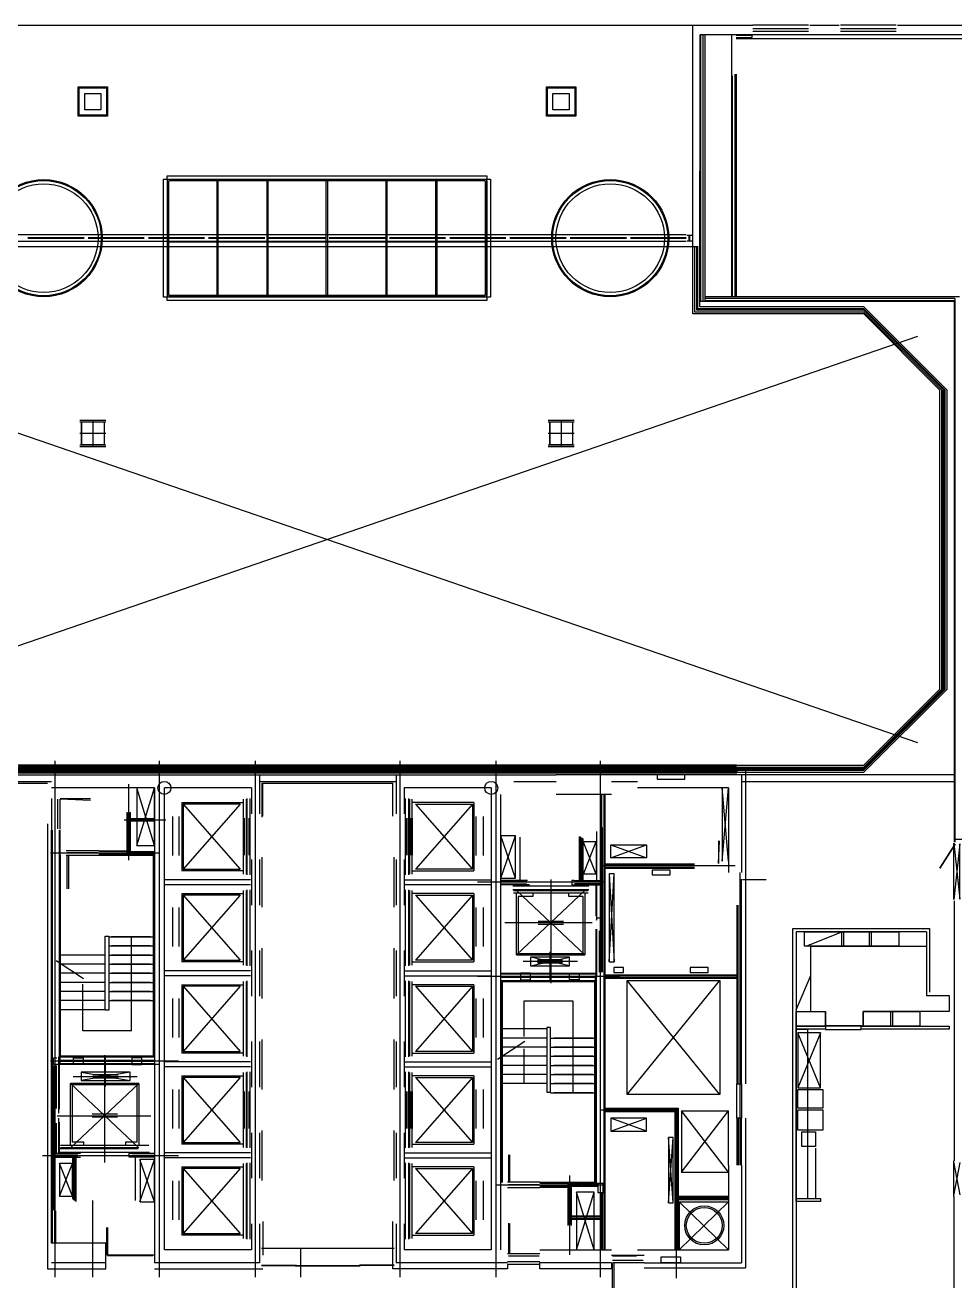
# Model space of a CAD drawing. Header units: millimetres. Extents: x -167342 to 210257, y -148500 to 0.
# Drawn here: x 32475 to 61065, y -93556 to -54950 of the extents above; entities that cross this region are included whole.
import ezdxf

# ---------------------------------------------------------------- set-up
doc = ezdxf.new("R2010")
doc.units = ezdxf.units.MM
doc.layers.add('CONTROL_SIMPLIFIED', color=7, linetype='Continuous')

msp = doc.modelspace()

# ---------------------------------------------------------------- linework, layer by layer
at = {"layer": 'CONTROL_SIMPLIFIED'}
for p, q in [((30357, -54950), (53157, -54950)), ((53007, -54950), (54854, -54950)), ((56608, -54950), (57507, -54950)), ((59305, -54950), (62943, -54950)), ((62943, -55250), (53228, -55250)), ((53228, -63450), (53228, -55250)), ((53253, -63450), (53253, -55250)), ((53328, -63450), (53328, -55250)), ((53373, -55250), (53373, -63450)), ((54195, -55250), (54195, -63305)), ((54340, -55360), (62988, -55360)), ((57507, -55250), (56608, -55250)), ((54220, -56510), (54220, -63305)), ((54295, -56460), (54295, -63305)), ((54340, -56460), (54340, -63305)), ((36846, -59739, 0), (36846, -63261, 0)), ((46623, -59694, 0), (36891, -59694, 0)), ((36891, -63261, 0), (36891, -59739, 0)), ((46623, -59739, 0), (36891, -59739, 0)), ((38369, -59739, 0), (38369, -63261, 0)), ((38414, -63261, 0), (38414, -59739, 0)), ((39903, -59739, 0), (39903, -63261, 0)), ((39948, -63261, 0), (39948, -59739, 0)), ((41734, -63261, 0), (41734, -59739, 0)), ((41779, -63261, 0), (41779, -59739, 0)), ((43565, -59739, 0), (43565, -63261, 0)), ((43610, -63261, 0), (43610, -59739, 0)), ((45099, -59739, 0), (45099, -63261, 0)), ((45144, -63261, 0), (45144, -59739, 0)), ((46623, -59739, 0), (46623, -63261, 0)), ((46668, -59739, 0), (46668, -63261, 0)), ((52788, -61400), (30721, -61400)), ((52788, -61600), (30721, -61600)), ((34287, -61488), (32559, -61488)), ((34287, -61495), (32559, -61495)), ((34287, -61496), (32559, -61496)), ((34287, -61504), (32559, -61504)), ((34287, -61505), (32559, -61505)), ((34287, -61511), (32559, -61511)), ((36140, -61489), (34412, -61489)), ((36140, -61495), (34412, -61495)), ((36140, -61496), (34412, -61496)), ((36140, -61504), (34412, -61504)), ((36140, -61505), (34412, -61505)), ((36140, -61512), (34412, -61512)), ((37993, -61488), (36265, -61488)), ((37993, -61495), (36265, -61495)), ((37993, -61496), (36265, -61496)), ((37993, -61504), (36265, -61504)), ((37993, -61505), (36265, -61505)), ((37993, -61511), (36265, -61511)), ((36893, -61385), (37853, -61385)), ((36893, -61615), (37853, -61615)), ((37868, -61385), (38827, -61385)), ((37868, -61615), (38827, -61615)), ((39846, -61489), (38118, -61489)), ((39846, -61495), (38118, -61495)), ((39846, -61496), (38118, -61496)), ((39846, -61504), (38118, -61504)), ((39846, -61505), (38118, -61505)), ((39846, -61511), (38118, -61511)), ((38842, -61385), (39801, -61385)), ((38842, -61615), (39801, -61615)), ((39816, -61385), (40776, -61385)), ((39816, -61615), (40776, -61615)), ((41699, -61488), (39971, -61488)), ((41699, -61495), (39971, -61495)), ((41699, -61496), (39971, -61496)), ((41699, -61504), (39971, -61504)), ((41699, -61505), (39971, -61505)), ((41699, -61512), (39971, -61512)), ((40791, -61385), (41750, -61385)), ((40791, -61615), (41750, -61615)), ((41765, -61385), (42724, -61385)), ((41765, -61615), (42724, -61615)), ((43552, -61489), (41824, -61489)), ((43552, -61495), (41824, -61495)), ((43552, -61496), (41824, -61496)), ((43552, -61504), (41824, -61504)), ((43552, -61505), (41824, -61505)), ((43552, -61512), (41824, -61512)), ((42739, -61385), (43698, -61385)), ((42739, -61615), (43698, -61615)), ((45405, -61488), (43677, -61488)), ((45405, -61495), (43677, -61495)), ((45405, -61496), (43677, -61496)), ((45405, -61504), (43677, -61504)), ((45405, -61505), (43677, -61505)), ((45405, -61512), (43677, -61512)), ((43713, -61385), (44672, -61385)), ((43713, -61615), (44672, -61615)), ((44687, -61385), (45646, -61385)), ((44687, -61615), (45646, -61615)), ((47258, -61489), (45530, -61489)), ((47258, -61495), (45530, -61495)), ((47258, -61496), (45530, -61496)), ((47258, -61504), (45530, -61504)), ((47258, -61505), (45530, -61505)), ((47258, -61511), (45530, -61511)), ((45661, -61385), (46621, -61385)), ((45661, -61615), (46621, -61615)), ((49111, -61489), (47383, -61489)), ((49111, -61495), (47383, -61495)), ((49111, -61496), (47383, -61496)), ((49111, -61504), (47383, -61504)), ((49111, -61505), (47383, -61505)), ((49111, -61512), (47383, -61512)), ((50964, -61488), (49236, -61488)), ((50964, -61495), (49236, -61495)), ((50964, -61496), (49236, -61496)), ((50964, -61504), (49236, -61504)), ((50964, -61505), (49236, -61505)), ((50964, -61511), (49236, -61511)), ((52800, -61489), (51089, -61489)), ((52800, -61495), (51089, -61495)), ((52800, -61496), (51089, -61496)), ((52800, -61504), (51089, -61504)), ((52800, -61505), (51089, -61505)), ((52800, -61511), (51089, -61511)), ((53167, -61770), (30507, -61770)), ((46623, -63261, 0), (36891, -63261, 0)), ((46623, -63306, 0), (36891, -63306, 0)), ((61205, -63305), (53373, -63305)), ((61045, -63450), (53228, -63450)), ((61060, -63350), (53373, -63350)), ((61060, -63425), (53373, -63425)), ((61045, -63450, 0), (61045, -80065, 0)), ((61060, -63350, 0), (61060, -80065, 0)), ((59922, -77015), (23592, -64515)), ((23592, -77015), (59922, -64515)), ((34157, -67100, 0), (34957, -67100, 0)), ((34157, -67100, 0), (34957, -67100, 0)), ((34157, -67150, 0), (34957, -67150, 0)), ((34157, -67150, 0), (34957, -67150, 0)), ((34207, -67150, 0), (34207, -67850, 0)), ((34207, -67150, 0), (34207, -67850, 0)), ((34557, -67100), (34557, -67900, 0)), ((34557, -67100, 0), (34557, -67900, 0)), ((34907, -67150, 0), (34907, -67850, 0)), ((34907, -67150, 0), (34907, -67850, 0)), ((48557, -67100, 0), (49357, -67100, 0)), ((48557, -67100, 0), (49357, -67100, 0)), ((48557, -67150, 0), (49357, -67150, 0)), ((48557, -67150, 0), (49357, -67150, 0)), ((48607, -67150, 0), (48607, -67850, 0)), ((48607, -67150, 0), (48607, -67850, 0)), ((48957, -67100), (48957, -67900, 0)), ((48957, -67100, 0), (48957, -67900, 0)), ((49307, -67150, 0), (49307, -67850, 0)), ((49307, -67150, 0), (49307, -67850, 0)), ((34957, -67500, 0), (34157, -67500, 0)), ((34957, -67500, 0), (34157, -67500, 0)), ((49357, -67500, 0), (48557, -67500, 0)), ((49357, -67500, 0), (48557, -67500, 0)), ((34157, -67850, 0), (34957, -67850, 0)), ((34157, -67850, 0), (34957, -67850, 0)), ((34157, -67900, 0), (34957, -67900, 0)), ((34157, -67900, 0), (34957, -67900, 0)), ((48557, -67850, 0), (49357, -67850, 0)), ((48557, -67850, 0), (49357, -67850, 0)), ((48557, -67900, 0), (49357, -67900, 0)), ((48557, -67900, 0), (49357, -67900, 0)), ((33397, -93438), (33397, -77563)), ((36607, -93438), (36607, -77563)), ((39557, -93438), (39557, -77563)), ((44007, -93438), (44007, -77563)), ((46957, -93438), (46957, -77563)), ((50167, -93438), (50167, -77563)), ((25277, -77800), (58267, -77800)), ((54382, -77860, 0), (25522, -77860, 0)), ((25522, -77862, 0), (54382, -77862, 0)), ((54382, -77888, 0), (25522, -77888, 0)), ((54382, -77890, 0), (25522, -77890, 0)), ((25542, -77700, 0), (54362, -77700, 0)), ((25542, -77940, 0), (54362, -77940, 0)), ((33232, -77704, 0), (32272, -77704, 0)), ((33232, -77745, 0), (32272, -77745, 0)), ((34192, -77704, 0), (33232, -77704, 0)), ((34192, -77745, 0), (33232, -77745, 0)), ((35152, -77704, 0), (34192, -77704, 0)), ((35152, -77745, 0), (34192, -77745, 0)), ((36112, -77704, 0), (35152, -77704, 0)), ((36112, -77745, 0), (35152, -77745, 0)), ((37072, -77704, 0), (36112, -77704, 0)), ((37072, -77745, 0), (36112, -77745, 0)), ((38032, -77704, 0), (37072, -77704, 0)), ((38032, -77745, 0), (37072, -77745, 0)), ((38992, -77704, 0), (38032, -77704, 0)), ((38992, -77745, 0), (38032, -77745, 0)), ((39952, -77704, 0), (38992, -77704, 0)), ((39952, -77745, 0), (38992, -77745, 0)), ((40912, -77704, 0), (39952, -77704, 0)), ((40912, -77745, 0), (39952, -77745, 0)), ((41872, -77704, 0), (40912, -77704, 0)), ((41872, -77745, 0), (40912, -77745, 0)), ((42832, -77704, 0), (41872, -77704, 0)), ((42832, -77745, 0), (41872, -77745, 0)), ((43792, -77704, 0), (42832, -77704, 0)), ((43792, -77745, 0), (42832, -77745, 0)), ((44752, -77704, 0), (43792, -77704, 0)), ((44752, -77745, 0), (43792, -77745, 0)), ((45712, -77704, 0), (44752, -77704, 0)), ((45712, -77745, 0), (44752, -77745, 0)), ((46672, -77704, 0), (45712, -77704, 0)), ((46672, -77745, 0), (45712, -77745, 0)), ((47632, -77704, 0), (46672, -77704, 0)), ((47632, -77745, 0), (46672, -77745, 0)), ((48592, -77704, 0), (47632, -77704, 0)), ((48592, -77745, 0), (47632, -77745, 0)), ((49552, -77704, 0), (48592, -77704, 0)), ((49552, -77745, 0), (48592, -77745, 0)), ((50367, -77930), (48787, -77930)), ((50512, -77704, 0), (49552, -77704, 0)), ((50512, -77745, 0), (49552, -77745, 0)), ((51472, -77704, 0), (50512, -77704, 0)), ((51472, -77745, 0), (50512, -77745, 0)), ((52432, -77704, 0), (51472, -77704, 0)), ((52432, -77745, 0), (51472, -77745, 0)), ((53392, -77704, 0), (52432, -77704, 0)), ((53392, -77745, 0), (52432, -77745, 0)), ((54352, -77704, 0), (53392, -77704, 0)), ((54352, -77745, 0), (53392, -77745, 0)), ((54622, -77850), (54622, -87500)), ((31382, -78000), (33282, -78000)), ((31382, -78200), (33282, -78200)), ((31487, -78250), (33162, -78250)), ((33282, -78000), (43882, -78000)), ((33282, -78000, 0), (39682, -78000, 0)), ((35657, -78282), (35657, -80618)), ((39682, -78000), (39682, -79201)), ((39682, -78000, 0), (39682, -79201, 0)), ((39682, -78200), (43882, -78200)), ((39752, -78250), (39752, -79300)), ((39782, -78250), (43782, -78250)), ((43882, -78000), (47507, -78000)), ((43882, -78000), (43882, -79201)), ((43882, -78000, 0), (47507, -78000)), ((43882, -78000, 0), (43882, -79201, 0)), ((47507, -78000), (48807, -78000)), ((47507, -78200), (48807, -78200)), ((61045, -78000), (48807, -78000)), ((50507, -78000, 0), (48807, -78000, 0)), ((50507, -78200), (51307, -78200)), ((54507, -78000, 0), (51307, -78000, 0)), ((54507, -78000), (54507, -81001)), ((54507, -78000, 0), (54507, -81001, 0)), ((54507, -78200), (61045, -78200)), ((36457, -78400), (33282, -78400)), ((36457, -78400, 0), (33282, -78400, 0)), ((33298, -79700, 0), (33298, -78730, 0)), ((33480, -79655, 0), (33480, -78745, 0)), ((33548, -79670, 0), (33548, -78745, 0)), ((35907, -80175), (36457, -78400)), ((36457, -80175), (35907, -78400)), ((36457, -78400), (36457, -93000)), ((36457, -78400, 0), (36457, -93000, 0)), ((39432, -78400), (36757, -78400)), ((36757, -92600), (36757, -78400)), ((39432, -78400, 0), (36757, -78400, 0)), ((36757, -92600), (36757, -78400, 0)), ((39185, -81050), (39185, -78750)), ((39267, -78750), (39267, -81050)), ((39297, -78730), (39297, -81070)), ((39397, -81070), (39397, -78730)), ((39432, -78400), (39432, -79201)), ((39432, -78400, 0), (39432, -79201, 0)), ((46807, -78400), (44132, -78400)), ((44132, -78400), (44132, -79201)), ((46807, -78400, 0), (44132, -78400, 0)), ((44132, -78400, 0), (44132, -79201, 0)), ((44167, -81070), (44167, -78730)), ((44267, -78730), (44267, -81070)), ((44297, -78750), (44297, -81050)), ((44379, -81050), (44379, -78750)), ((46807, -78400), (46807, -92600)), ((46807, -78400, 0), (46807, -92600)), ((47107, -92600), (47107, -78600)), ((47107, -92600), (47107, -78600, 0)), ((50507, -78600), (48807, -78600)), ((50507, -78600, 0), (48807, -78600, 0)), ((50182, -78600), (50182, -79633)), ((50197, -78600), (50197, -84066)), ((50272, -78600), (50272, -92600)), ((50287, -78600), (50287, -92600)), ((50302, -78600), (50302, -92600)), ((54107, -78400), (51307, -78400)), ((54107, -78400, 0), (51307, -78400, 0)), ((53907, -80650), (54107, -78400)), ((54107, -80650), (53907, -78400)), ((53907, -78400), (53907, -80650)), ((54107, -78400), (54107, -81001)), ((54107, -78400, 0), (54107, -81001, 0)), ((37291, -78850), (39185, -78850)), ((37291, -78850), (37291, -80950)), ((39085, -78900), (37335, -78900)), ((37335, -78900), (37335, -80900)), ((39085, -78900), (37335, -80900)), ((37335, -78900), (39085, -80900)), ((46273, -78850), (44379, -78850)), ((44479, -78900), (46229, -78900)), ((46229, -78900), (44479, -80900)), ((44479, -78900), (46229, -80900)), ((46229, -78900), (46229, -80900)), ((46273, -78850), (46273, -80950)), ((35521, -79386), (36806, -79386)), ((35604, -79150), (35604, -80465)), ((35619, -79165), (35619, -80450)), ((35634, -79180), (35634, -80435)), ((35684, -79165), (35684, -80360)), ((35709, -79150), (35709, -80360)), ((35709, -79336), (36456, -79336)), ((35709, -79361), (36456, -79361)), ((35709, -79411), (36457, -79411)), ((37006, -79276), (37006, -80476)), ((37216, -80476), (37216, -79276)), ((39190, -79330), (39190, -80470)), ((39222, -80470), (39222, -79330)), ((39355, -79330), (39355, -80470)), ((39387, -80470), (39387, -79330)), ((44177, -80470), (44177, -79330)), ((44209, -79330), (44209, -80470)), ((44342, -80470), (44342, -79330)), ((44374, -79330), (44374, -80470)), ((46348, -80476), (46348, -79276)), ((46558, -79276), (46558, -80476)), ((33282, -92400), (33282, -79700)), ((33297, -92400), (33297, -79700)), ((33312, -92400), (33312, -79700)), ((33527, -86665), (33527, -79701)), ((33542, -86875), (33542, -79701)), ((33557, -86875), (33557, -79701)), ((47557, -81176), (47107, -79876)), ((47107, -81176), (47557, -79877)), ((49525, -81249), (49525, -79889)), ((49540, -81249), (49540, -79898)), ((49555, -81249), (49555, -79907)), ((50057, -81245), (50057, -79736)), ((50222, -79620), (50222, -84066)), ((47697, -81301), (47697, -79918)), ((49577, -81301), (49577, -79921)), ((49605, -81249), (49605, -79938)), ((49630, -81246), (49630, -79953)), ((50037, -81050), (49637, -80050)), ((49640, -81050), (50037, -80050)), ((50487, -80546), (51587, -80146)), ((50487, -80146), (51587, -80546)), ((62492, -79990, 0), (61060, -79990, 0)), ((33257, -80400), (36607, -80400)), ((33737, -80320), (34737, -80320)), ((34737, -80475), (33737, -80475)), ((34747, -80475), (33747, -80475)), ((34707, -80397), (33767, -80397)), ((33769, -81505), (33769, -80475)), ((33809, -80475), (33809, -81504)), ((34737, -80330), (35604, -80330)), ((35604, -80345), (34737, -80345)), ((35604, -80360), (34737, -80360)), ((35604, -80435), (34737, -80435)), ((35604, -80450), (34737, -80450)), ((34737, -80465), (35604, -80465)), ((35604, -80450), (36457, -80450)), ((35604, -80465), (36457, -80465)), ((35619, -80435), (36457, -80435)), ((35634, -80360), (36457, -80360)), ((35634, -80385), (36457, -80385)), ((36417, -80455), (36417, -86635)), ((36427, -80468), (36427, -86635)), ((36442, -80468), (36442, -86635)), ((39432, -80601), (39432, -82001)), ((39432, -80601, 0), (39432, -82001, 0)), ((39682, -80601), (39682, -82001)), ((39682, -80601, 0), (39682, -82001, 0)), ((39752, -80530), (39752, -82070)), ((43812, -80530), (43812, -82070)), ((43882, -80601), (43882, -82001)), ((43882, -80601, 0), (43882, -82001, 0)), ((43882, -80601, 0), (43882, -82001, 0)), ((44132, -80601), (44132, -82001)), ((44132, -80601, 0), (44132, -82001, 0)), ((39185, -80950), (37291, -80950)), ((37335, -80900), (39085, -80900)), ((44379, -80950), (46273, -80950)), ((46229, -80900), (44479, -80900)), ((54307, -80800), (50157, -80800)), ((50302, -80733), (53057, -80733)), ((50302, -80748), (53057, -80748)), ((50302, -80763), (53057, -80763)), ((50302, -80838), (53057, -80838)), ((50302, -80853), (53057, -80853)), ((50302, -80868), (53057, -80868)), ((50437, -83745), (50587, -81045)), ((50437, -81045), (50587, -83745)), ((54452, -81001), (54452, -90001)), ((39407, -81226), (36757, -81226)), ((39407, -81226), (36757, -81226)), ((39407, -81376), (36757, -81376)), ((39407, -81376), (36757, -81376)), ((44157, -81224), (46807, -81224)), ((44157, -81224), (46807, -81224)), ((44157, -81374), (46807, -81374)), ((44157, -81374), (46807, -81374)), ((50282, -81301), (46386, -81301)), ((47922, -81249), (47107, -81249)), ((47107, -81261), (47907, -81261)), ((47107, -81274), (47892, -81274)), ((47107, -81351), (47907, -81351)), ((47987, -81376), (47107, -81376)), ((49809, -81426), (47469, -81426)), ((48639, -81212), (48639, -84403)), ((49352, -81249), (50197, -81249)), ((50197, -81261), (49367, -81261)), ((50197, -81351), (49367, -81351)), ((50197, -81274), (49382, -81274)), ((50022, -81376), (50022, -82344)), ((50035, -81376), (50035, -82344)), ((54507, -82001), (54507, -81201)), ((55261, -81231), (54534, -81231)), ((37291, -81650), (39185, -81650)), ((37291, -81650), (37291, -83750)), ((39085, -81700), (37335, -81700)), ((37335, -81700), (37335, -83700)), ((39085, -81700), (37335, -83700)), ((37335, -81700), (39085, -83700)), ((39185, -83850), (39185, -81550)), ((39267, -81550), (39267, -83850)), ((39297, -81530), (39297, -83870)), ((39397, -83870), (39397, -81530)), ((44167, -83870), (44167, -81530)), ((44267, -81530), (44267, -83870)), ((44297, -81550), (44297, -83850)), ((44379, -83850), (44379, -81550)), ((46273, -81650), (44379, -81650)), ((44479, -81700), (46229, -81700)), ((46229, -81700), (44479, -83700)), ((44479, -81700), (46229, -83700)), ((46229, -81700), (46229, -83700)), ((46273, -81650), (46273, -83750)), ((47469, -81526), (49809, -81526)), ((47489, -81556), (49789, -81556)), ((49789, -81638), (47489, -81638)), ((47589, -83532), (49689, -81556)), ((49689, -83532), (47589, -81556)), ((47589, -83532), (47589, -81638)), ((49689, -81638), (49689, -83532)), ((37006, -82076), (37006, -83276)), ((37216, -83276), (37216, -82076)), ((46348, -83276), (46348, -82076)), ((46558, -82076), (46558, -83276)), ((54372, -87500), (54372, -82001)), ((54387, -87500), (54387, -82001)), ((54402, -87500), (54402, -82001)), ((54477, -87500), (54477, -82001)), ((54492, -87500), (54492, -82001)), ((54507, -87500), (54507, -82001)), ((61045, -81870, 0), (61045, -89862, 0)), ((49914, -82544, 0), (47225, -82544, 0)), ((48251, -82494), (49027, -82494)), ((48251, -82502), (49027, -82502)), ((48251, -82586), (49027, -82586)), ((48251, -82594), (49027, -82594)), ((35050, -82980), (36417, -82980)), ((35734, -82980), (35734, -85865)), ((50022, -82744), (50022, -84165)), ((50035, -82744), (50035, -84165)), ((50047, -82744), (50047, -84165)), ((50122, -82793), (50122, -84066)), ((56487, -83270), (57587, -82820)), ((35050, -83260), (36417, -83260)), ((39752, -83330), (39752, -84870)), ((43812, -83330), (43812, -84870)), ((34934, -83540), (33567, -83540)), ((35050, -83540), (36417, -83540)), ((39185, -83750), (37291, -83750)), ((37335, -83700), (39085, -83700)), ((39432, -83401), (39432, -84801)), ((39432, -83401, 0), (39432, -84801, 0)), ((39682, -83401), (39682, -84801)), ((39682, -83401, 0), (39682, -84801, 0)), ((43882, -83401), (43882, -84801)), ((43882, -83401, 0), (43882, -84801, 0)), ((43882, -83401, 0), (43882, -84801, 0)), ((44132, -83401), (44132, -84801)), ((44132, -83401, 0), (44132, -84801, 0)), ((44379, -83750), (46273, -83750)), ((46229, -83700), (44479, -83700)), ((47589, -83532), (49689, -83532)), ((49465, -83737, 0), (47790, -83737, 0)), ((48014, -83867), (49214, -83607)), ((49214, -83867), (48014, -83607)), ((49002, -83687), (48226, -83687)), ((49002, -83695), (48226, -83695)), ((48614, -83439), (48614, -84347)), ((34934, -83820), (33567, -83820)), ((34934, -84100), (33567, -84100)), ((35050, -83820), (36417, -83820)), ((35050, -84100), (36417, -84100)), ((39407, -84024), (36757, -84024)), ((39407, -84024), (36757, -84024)), ((44157, -84024), (46807, -84024)), ((44157, -84024), (46807, -84024)), ((50022, -84101), (47107, -84101)), ((50022, -84113), (47107, -84113)), ((50022, -84126), (47107, -84126)), ((49002, -83779), (48226, -83779)), ((49002, -83787), (48226, -83787)), ((50302, -84148), (54372, -84148)), ((34934, -84380), (33567, -84380)), ((34251, -85865), (34251, -84429)), ((35050, -84380), (36417, -84380)), ((39407, -84174), (36757, -84174)), ((39407, -84174), (36757, -84174)), ((37291, -84450), (39185, -84450)), ((37291, -84450), (37291, -86550)), ((39085, -84500), (37335, -84500)), ((37335, -84500), (37335, -86500)), ((39085, -84500), (37335, -86500)), ((37335, -84500), (39085, -86500)), ((39185, -86650), (39185, -84350)), ((39267, -84350), (39267, -86650)), ((39297, -84330), (39297, -86670)), ((44157, -84174), (46807, -84174)), ((44157, -84174), (46807, -84174)), ((44167, -86670), (44167, -84330)), ((44267, -84330), (44267, -86670)), ((44297, -84350), (44297, -86650)), ((44379, -86650), (44379, -84350)), ((46273, -84450), (44379, -84450)), ((44479, -84500), (46229, -84500)), ((46229, -84500), (44479, -86500)), ((44479, -84500), (46229, -86500)), ((46229, -84500), (46229, -86500)), ((46273, -84450), (46273, -86550)), ((50764, -84201), (46386, -84201)), ((50007, -84208), (47107, -84208)), ((50007, -84233), (47107, -84233)), ((50007, -84335), (47107, -84335)), ((50007, -84350), (47107, -84350)), ((50007, -84365), (47107, -84365)), ((47122, -84365), (47122, -90535)), ((47137, -84365), (47137, -90535)), ((49997, -90545), (49997, -84355)), ((50007, -84165), (50007, -90550)), ((50022, -84165), (50022, -90550)), ((50037, -84165), (50037, -90550)), ((50302, -84163), (54372, -84163)), ((50302, -84178), (54372, -84178)), ((50302, -84228), (54372, -84228)), ((50302, -84253), (54372, -84253)), ((50987, -87825), (53837, -84325)), ((53837, -87825), (50987, -84325)), ((56182, -85220), (56632, -84170)), ((34934, -84660), (33567, -84660)), ((35050, -84660), (36417, -84660)), ((37006, -84876), (37006, -86076)), ((37216, -86076), (37216, -84876)), ((46348, -86076), (46348, -84876)), ((46558, -84876), (46558, -86076)), ((34934, -84940), (33567, -84940)), ((34934, -85220), (33567, -85220)), ((35050, -84940), (36417, -84940)), ((49331, -84955), (47813, -84955)), ((47813, -84955), (47813, -86040)), ((49331, -87740), (49331, -84955)), ((35752, -85865), (34251, -85865)), ((48514, -85810), (47147, -85810)), ((48514, -86090), (47147, -86090)), ((48630, -86090), (49997, -86090)), ((56932, -85925), (56232, -87625)), ((56932, -87625), (56232, -85925)), ((39432, -86201), (39432, -87601)), ((39432, -86201, 0), (39432, -87601, 0)), ((39682, -86201), (39682, -87601)), ((39682, -86201, 0), (39682, -87601, 0)), ((39752, -86130), (39752, -87670)), ((43812, -86130), (43812, -87670)), ((43882, -86201), (43882, -87601)), ((43882, -86201, 0), (43882, -87601, 0)), ((43882, -86201, 0), (43882, -87601, 0)), ((44132, -86201), (44132, -87601)), ((44132, -86201, 0), (44132, -87601, 0)), ((48514, -86370), (47147, -86370)), ((47813, -86419), (47813, -87490)), ((48630, -86370), (49997, -86370)), ((37189, -86801), (33257, -86801)), ((33519, -88277), (33519, -86665)), ((33532, -88277), (33532, -86665)), ((33557, -86635), (36457, -86635)), ((33557, -86650), (36457, -86650)), ((33557, -86665), (36457, -86665)), ((33557, -86767), (36457, -86767)), ((33557, -86792), (36457, -86792)), ((33560, -86800), (36457, -86800)), ((34924, -89919), (34924, -86616)), ((34950, -87582), (34950, -86676)), ((39407, -86824), (36757, -86824)), ((39407, -86824), (36757, -86824)), ((39185, -86550), (37291, -86550)), ((37335, -86500), (39085, -86500)), ((44157, -86824), (46807, -86824)), ((44157, -86824), (46807, -86824)), ((44379, -86550), (46273, -86550)), ((46229, -86500), (44479, -86500)), ((48514, -86650), (47147, -86650)), ((48630, -86650), (49997, -86650)), ((33362, -91380), (33362, -86935)), ((33387, -92400), (33387, -86935)), ((33432, -86935), (33432, -88252)), ((33532, -86875), (36457, -86875)), ((33532, -86887), (36457, -86887)), ((35700, -87139), (34200, -87399)), ((34200, -87139), (35700, -87399)), ((35338, -87219), (34562, -87219)), ((35338, -87227), (34562, -87227)), ((39407, -86974), (36757, -86974)), ((39407, -86974), (36757, -86974)), ((39185, -89450), (39185, -87150)), ((39267, -87150), (39267, -89450)), ((39297, -87130), (39297, -89470)), ((39397, -89470), (39397, -87130)), ((44157, -86974), (46807, -86974)), ((44157, -86974), (46807, -86974)), ((44167, -89470), (44167, -87130)), ((44267, -87130), (44267, -89470)), ((44297, -87150), (44297, -89450)), ((44379, -89450), (44379, -87150)), ((48514, -86930), (47147, -86930)), ((48514, -87210), (47147, -87210)), ((48630, -86930), (49997, -86930)), ((48630, -87210), (49997, -87210)), ((35974, -87489), (33874, -87489)), ((33874, -89383), (33874, -87489)), ((33874, -89465), (35974, -87489)), ((33874, -87489), (35974, -89465)), ((33949, -87269, 0), (35923, -87269, 0)), ((35338, -87311), (34562, -87311)), ((35338, -87319), (34562, -87319)), ((35974, -87489), (35974, -89383)), ((37291, -87250), (39185, -87250)), ((37291, -87250), (37291, -89350)), ((39085, -87300), (37335, -87300)), ((37335, -87300), (37335, -89300)), ((39085, -87300), (37335, -89300)), ((37335, -87300), (39085, -89300)), ((46273, -87250), (44379, -87250)), ((44479, -87300), (46229, -87300)), ((46229, -87300), (44479, -89300)), ((44479, -87300), (46229, -89300)), ((46229, -87300), (46229, -89300)), ((46273, -87250), (46273, -89350)), ((48514, -87490), (47147, -87490)), ((48630, -87490), (49997, -87490)), ((37006, -87676), (37006, -88876)), ((37216, -88876), (37216, -87676)), ((39190, -87730), (39190, -88870)), ((39222, -88870), (39222, -87730)), ((39355, -87730), (39355, -88870)), ((39387, -88870), (39387, -87730)), ((44177, -88870), (44177, -87730)), ((44209, -87730), (44209, -88870)), ((44342, -88870), (44342, -87730)), ((44374, -87730), (44374, -88870)), ((46348, -88876), (46348, -87676)), ((46558, -87676), (46558, -88876)), ((48630, -87770), (49997, -87770)), ((50157, -88300), (52507, -88300)), ((50302, -88248), (52559, -88248)), ((50302, -88273), (52534, -88273)), ((50302, -88323), (52484, -88323)), ((50302, -88338), (52484, -88338)), ((50302, -88353), (52454, -88353)), ((52454, -88353), (52454, -92601)), ((52469, -88338), (52469, -92601)), ((52484, -88323), (52484, -92601)), ((52507, -93467), (52507, -88300)), ((52534, -88248), (52534, -92601)), ((52559, -88248), (52559, -92601)), ((52657, -88325), (54107, -88325)), ((52657, -88325), (52657, -90216)), ((52657, -90216), (54107, -88325)), ((54107, -90216), (52657, -88325)), ((54107, -90001), (54107, -88325)), ((33432, -88702), (33432, -89625)), ((33464, -88477, 0), (36339, -88477, 0)), ((33507, -89625), (33507, -88552)), ((33519, -89625), (33519, -88677)), ((33532, -89625), (33532, -88677)), ((35312, -88427), (34536, -88427)), ((35312, -88435), (34536, -88435)), ((35312, -88519), (34536, -88519)), ((35312, -88527), (34536, -88527)), ((50487, -88955), (51587, -88555)), ((51587, -88955), (50487, -88555)), ((54372, -90001), (54372, -88550)), ((54387, -88550), (54387, -90001)), ((54402, -88550), (54402, -90001)), ((54477, -90001), (54477, -88550)), ((54492, -90001), (54492, -88550)), ((54507, -90001), (54507, -88550)), ((54622, -88550), (54622, -93150)), ((39432, -89001), (39432, -90401)), ((39432, -89001, 0), (39432, -90401, 0)), ((39682, -89001), (39682, -90401)), ((39682, -89001, 0), (39682, -90401, 0)), ((39752, -88930), (39752, -90470)), ((43812, -88930), (43812, -90470)), ((43882, -89001), (43882, -90401)), ((43882, -89001, 0), (43882, -90401, 0)), ((43882, -89001, 0), (43882, -90401, 0)), ((44132, -89001), (44132, -90401)), ((44132, -89001, 0), (44132, -90401, 0)), ((52257, -91151), (52407, -89151)), ((52407, -91151), (52257, -89151)), ((35948, -89495), (33544, -89495)), ((33564, -89383), (36284, -89383)), ((35948, -89465), (33564, -89465)), ((39185, -89350), (37291, -89350)), ((37335, -89300), (39085, -89300)), ((44379, -89350), (46273, -89350)), ((46229, -89300), (44479, -89300)), ((56783, -89475), (56783, -91034)), ((33007, -89701), (37189, -89701)), ((33367, -89625), (34174, -89626)), ((33367, -89650), (34096, -89650)), ((33367, -89726), (34083, -89726)), ((33367, -89739), (34096, -89739)), ((33367, -89751), (34174, -89751)), ((33527, -90951), (33927, -89951)), ((33927, -90951), (33527, -89951)), ((33544, -89595), (36304, -89595)), ((33934, -89774), (33934, -91048)), ((33959, -89774), (33959, -91063)), ((33987, -89701), (33987, -91080)), ((34009, -89751), (34009, -91094)), ((34024, -89751), (34024, -91103)), ((34039, -89751), (34039, -91112)), ((36457, -89650), (35752, -89650)), ((36457, -89726), (35752, -89726)), ((36457, -89739), (35752, -89739)), ((35862, -89701), (35862, -91080)), ((36457, -91126), (36007, -89826)), ((36007, -91126), (36457, -89826)), ((39407, -89624), (36757, -89624)), ((39407, -89624), (36757, -89624)), ((39407, -89774), (36757, -89774)), ((39407, -89774), (36757, -89774)), ((39185, -92250), (39185, -89951)), ((39267, -89951), (39267, -92250)), ((39297, -89930), (39297, -92270)), ((39397, -92270), (39397, -89930)), ((44157, -89624), (46807, -89624)), ((44157, -89624), (46807, -89624)), ((44157, -89774), (46807, -89774)), ((44157, -89774), (46807, -89774)), ((44167, -92270), (44167, -89930)), ((44267, -89930), (44267, -92270)), ((44297, -89951), (44297, -92250)), ((44379, -92250), (44379, -89951)), ((47339, -89679), (47339, -90525)), ((47379, -90525), (47379, -89680)), ((61035, -90962), (61035, -89862)), ((61230, -90912), (61035, -89897)), ((61035, -90927), (61230, -89912)), ((37291, -90050), (39185, -90050)), ((37291, -90050), (37291, -92150)), ((39085, -90100), (37335, -90100)), ((37335, -90100), (37335, -92100)), ((39085, -90100), (37335, -92100)), ((37335, -90100), (39085, -92100)), ((46273, -90050), (44379, -90050)), ((44479, -90100), (46229, -90100)), ((46229, -90100), (44479, -92100)), ((44479, -90100), (46229, -92100)), ((46229, -90100), (46229, -92100)), ((46273, -90050), (46273, -92150)), ((49227, -92758), (49227, -90313)), ((52647, -90216), (54107, -90216)), ((54107, -90001), (54107, -92600)), ((54107, -90001, 0), (54107, -92600)), ((54507, -90001), (54507, -93000)), ((54507, -90001, 0), (54507, -93000)), ((37006, -90476), (37006, -91676)), ((37216, -91676), (37216, -90476)), ((46348, -91676), (46348, -90476)), ((46558, -90476), (46558, -91676)), ((46957, -90601), (50282, -90601)), ((48307, -90525), (47307, -90525)), ((47307, -90680), (48307, -90680)), ((48277, -90603), (47337, -90603)), ((50007, -90535), (48307, -90535)), ((49174, -90550), (48307, -90550)), ((49174, -90565), (48307, -90565)), ((49174, -90640), (48307, -90640)), ((49174, -90655), (48307, -90655)), ((48307, -90670), (49174, -90670)), ((49174, -91851), (49174, -90535)), ((49174, -90550), (50116, -90550)), ((49189, -91836), (49189, -90550)), ((49189, -90565), (50116, -90565)), ((49204, -91836), (49204, -90565)), ((49239, -90615), (50082, -90615)), ((49254, -90640), (50082, -90640)), ((49254, -91821), (49254, -90640)), ((49279, -91851), (49279, -90640)), ((34557, -93438), (34557, -91080)), ((49427, -92601), (49977, -90825)), ((49977, -92600), (49427, -90825)), ((50197, -90835), (50197, -92600)), ((50222, -90835), (50222, -92600)), ((52559, -90948), (54107, -90948)), ((52559, -90963), (54107, -90963)), ((52559, -90978), (54107, -90978)), ((52559, -91028), (54107, -91028)), ((52559, -91053), (54107, -91053)), ((61045, -115750, 0), (61045, -90962, 0)), ((33402, -92400), (33402, -91380)), ((33417, -92400), (33417, -91397)), ((52582, -91126), (54107, -92600)), ((52582, -92600), (54107, -91126)), ((52582, -91126), (54107, -91126)), ((52582, -91126), (52582, -92601)), ((39432, -91801), (39432, -92600)), ((39432, -91801, 0), (39432, -92600)), ((39682, -91801), (39682, -93000)), ((39682, -91801, 0), (39682, -93000)), ((39782, -91732), (39782, -92768)), ((43882, -91801), (43882, -93000)), ((43882, -91801, 0), (43882, -93000)), ((44132, -91801), (44132, -92600)), ((44132, -91801, 0), (44132, -92600)), ((47339, -91786), (47339, -92726)), ((47379, -92726), (47379, -91787)), ((49279, -91558), (50197, -91558)), ((49279, -91583), (50197, -91583)), ((49279, -91633), (50197, -91633)), ((49279, -91648), (50197, -91648)), ((49279, -91663), (50197, -91663)), ((34986, -92750), (34986, -91916)), ((35022, -92750), (35022, -91915)), ((39185, -92150), (37291, -92150)), ((37335, -92100), (39085, -92100)), ((44379, -92150), (46273, -92150)), ((46229, -92100), (44479, -92100)), ((34957, -92400), (33282, -92400)), ((34957, -92400), (33282, -92400)), ((34957, -93180), (34957, -92400)), ((39432, -92600), (36757, -92600)), ((39432, -92600), (36757, -92600)), ((43819, -92560), (39744, -92560)), ((42284, -92560), (39744, -92560)), ((40950, -93440), (40950, -92560)), ((46807, -92600), (44132, -92600)), ((46807, -92600), (44132, -92600)), ((48307, -92600), (50507, -92600)), ((48307, -92600), (50507, -92600)), ((51307, -92600), (54107, -92600)), ((51307, -92600, 0), (54107, -92600)), ((34957, -93000), (33282, -93000)), ((34957, -93000, 0), (33282, -93000, 0)), ((34986, -92750), (36428, -92750)), ((36407, -92786), (35007, -92786)), ((39682, -93000), (36457, -93000)), ((39682, -93000, 0), (36457, -93000, 0)), ((47307, -93000), (43882, -93000)), ((47307, -93000), (43882, -93000)), ((48307, -92726), (47307, -92726)), ((47307, -92962), (48307, -92962)), ((48277, -92794), (47337, -92794)), ((50507, -93000), (48307, -93000)), ((50507, -93000), (48307, -93000)), ((50507, -92764), (51507, -92764)), ((51277, -92800), (50537, -92800)), ((51477, -92932), (50537, -92932)), ((50539, -93940), (50539, -93000)), ((51507, -93000), (50552, -93000)), ((50579, -93000), (50579, -93940)), ((51507, -93000), (54507, -93000)), ((51507, -93000), (54507, -93000)), ((36457, -93180), (39782, -93180)), ((39742, -93070), (40812, -93070)), ((39742, -93078), (40812, -93078)), ((40782, -93089), (41782, -93089)), ((40782, -93097), (41782, -93097)), ((42782, -93089), (41782, -93089)), ((42782, -93097), (41782, -93097)), ((43822, -93070), (42752, -93070)), ((43822, -93078), (42752, -93078)), ((51507, -93150), (54622, -93150))]:
    msp.add_line(p, q, dxfattribs=at)
for points in [[(30507, -54950), (30507, -63830), (25247, -63830), (22907, -66170), (22907, -75360), (25247, -77700), (58267, -77700), (60607, -75360), (60607, -66170), (58267, -63830), (53007, -63830), (53007, -54950)], [(56563, -54950), (54854, -54950)], [(54854, -55050), (56563, -55050)], [(56563, -55150), (54854, -55150)], [(59260, -54950), (57552, -54950)], [(57552, -55050), (59260, -55050)], [(59260, -55150), (57552, -55150)], [(60827, -75360), (60827, -66170), (58267, -63610), (53227, -63610), (53228, -55250)], [(54340, -55335), (54829, -55335), (54829, -55270), (54340, -55270)], [(56608, -55250), (54809, -55250)], [(59305, -55250), (57507, -55250)], [(25247, -63690), (22767, -66170), (22767, -75360), (25247, -77840), (58267, -77840), (60747, -75360), (60747, -66170), (58267, -63690), (53147, -63690), (53147, -61770)], [(25247, -63710), (22787, -66170), (22787, -75360), (25247, -77820), (58267, -77820), (60727, -75360), (60727, -66170), (58267, -63710), (53127, -63710), (53127, -61770)], [(30447, -61770), (30447, -63770), (25247, -63770), (22847, -66170), (22847, -75360), (25247, -77760), (58267, -77760), (60667, -75360), (60667, -66170), (58267, -63770), (53067, -63770), (53067, -61770)], [(60762, -75360), (60762, -66170), (58267, -63675), (53162, -63675), (53162, -61770)], [(24612, -63690), (22687, -66170), (22687, -75360), (25247, -77920), (58267, -77920), (60827, -75360)], [(24974, -63690), (22752, -66170), (22752, -75360), (25247, -77855), (58267, -77855), (60762, -75360)], [(58267, -77800), (60707, -75360), (60707, -66170)], [(39782, -79269), (39782, -78250)], [(43782, -79269), (43782, -78250)], [(34488, -78732), (33548, -78732), (34487, -78772)], [(35907, -78400), (35907, -80175), (36457, -80175), (36457, -78400)], [(33162, -79500), (33162, -93180), (34957, -93180)], [(47557, -81176), (47557, -79876), (47107, -79876), (47107, -81176), (47557, -81176)], [(53792, -80027), (53792, -80723), (53827, -80028)], [(60603, -80870), (61077, -80131), (60603, -80870)], [(61220, -81825), (61220, -80115), (61035, -81830), (61035, -80100), (61220, -81825)], [(33567, -86635), (33567, -80468)], [(49352, -81251), (49287, -81251), (49287, -81376), (50197, -81376)], [(50047, -81376), (50047, -82469), (50069, -82397), (50175, -82397), (50197, -82469)], [(48089, -81638), (48089, -81738), (47639, -81738), (47639, -83488), (49639, -83488), (49639, -81738), (49189, -81738), (49189, -81638)], [(36335, -82980), (35132, -82980)], [(54332, -94725), (54332, -94785), (56082, -94785), (56082, -82720), (60287, -82720), (60287, -84682)], [(60187, -82820), (56182, -82820), (56182, -94875)], [(60187, -82820), (60187, -84782), (60892, -84785), (60892, -85270), (58242, -85270), (58242, -85720), (57082, -85720), (57082, -85270)], [(36335, -83260), (35132, -83260)], [(56632, -85270), (56632, -83270), (60187, -83270)], [(33426, -83709), (34266, -84261)], [(34852, -83540), (33649, -83540)], [(36335, -83540), (35132, -83540)], [(34852, -83820), (33649, -83820)], [(34852, -84100), (33649, -84100)], [(36335, -83820), (35132, -83820)], [(36335, -84100), (35132, -84100)], [(34852, -84380), (33649, -84380)], [(36335, -84380), (35132, -84380)], [(47147, -84365), (47147, -90535)], [(34852, -84660), (33649, -84660)], [(36335, -84660), (35132, -84660)], [(34852, -84940), (33649, -84940)], [(34852, -85220), (33649, -85220)], [(36335, -84940), (35132, -84940)], [(48414, -85810), (47212, -85810)], [(48414, -86090), (47212, -86090)], [(49933, -86090), (48730, -86090)], [(56232, -85925), (56232, -87625), (56932, -87625), (56932, -85925), (56232, -85925)], [(47004, -86737), (47844, -86186)], [(48414, -86370), (47212, -86370)], [(49933, -86370), (48730, -86370)], [(36607, -86900), (33347, -86900), (33347, -86700), (33447, -86700)], [(33507, -88402), (33507, -86665)], [(48414, -86650), (47212, -86650)], [(49933, -86650), (48730, -86650)], [(48414, -86930), (47212, -86930)], [(48414, -87210), (47212, -87210)], [(49933, -86930), (48730, -86930)], [(49933, -87210), (48730, -87210)], [(35574, -89383), (35574, -89283), (35924, -89283), (35924, -87533), (33924, -87533), (33924, -89283), (34274, -89283), (34274, -89383)], [(48414, -87490), (47212, -87490)], [(49933, -87490), (48730, -87490)], [(49933, -87770), (48730, -87770)], [(36457, -89751), (35674, -89751), (35674, -89626), (36457, -89625)], [(50252, -90835), (50252, -90565), (50082, -90565), (50082, -90835), (50302, -90835)], [(48307, -93050), (47307, -93050), (47307, -93180), (43782, -93180), (43782, -91732)], [(50507, -93000), (50507, -93180), (48307, -93180), (48307, -93000)], [(39742, -93070), (40812, -93070), (39742, -93078)], [(40784, -93087), (41782, -93097), (40784, -93087)], [(41782, -93097), (42782, -93097), (41782, -93089)], [(43822, -93070), (42752, -93070), (43822, -93078)]]:
    msp.add_lwpolyline(points, dxfattribs=at)
for points in [[(35007, -57750), (34107, -57750), (34107, -56850), (35007, -56850)], [(34977, -57720), (34137, -57720), (34137, -56880), (34977, -56880)], [(34307, -57050), (34807, -57050), (34807, -57550), (34307, -57550)], [(34307, -57050), (34807, -57050), (34807, -57550), (34307, -57550)], [(49407, -57750), (48507, -57750), (48507, -56850), (49407, -56850)], [(49377, -57720), (48537, -57720), (48537, -56880), (49377, -56880)], [(48707, -57050), (49207, -57050), (49207, -57550), (48707, -57550)], [(48707, -57050), (49207, -57050), (49207, -57550), (48707, -57550)], [(46675, -59687), (46783, -59687), (46783, -63313), (46675, -63313), (46675, -63414), (36839, -63414), (36839, -63313), (36730, -63313), (36730, -59687), (36839, -59687), (36839, -59585), (46675, -59586)], [(36846, -63306), (46668, -63306), (46668, -59694), (36846, -59694)], [(52827, -61588), (52899, -61578), (52899, -61422), (52827, -61403), (52977, -61403), (52905, -61422), (52905, -61578), (52977, -61597)], [(34207, -67150), (34907, -67150), (34907, -67850), (34207, -67850)], [(34207, -67150), (34907, -67150), (34907, -67850), (34207, -67850)], [(34207, -67150), (34907, -67150), (34907, -67850), (34207, -67850)], [(48607, -67150), (49307, -67150), (49307, -67850), (48607, -67850)], [(48607, -67150), (49307, -67150), (49307, -67850), (48607, -67850)], [(48607, -67150), (49307, -67150), (49307, -67850), (48607, -67850)], [(52757, -78130), (52757, -78000), (51907, -78000), (51907, -78130)], [(49637, -80050), (50037, -80050), (50037, -81050), (49637, -81050)], [(50487, -80146), (51587, -80146), (51587, -80546), (50487, -80546)], [(50587, -83745), (50587, -81045), (50437, -81045), (50437, -83745)], [(51757, -81076), (52307, -81076), (52307, -80926), (51757, -80926)], [(34934, -82962), (35050, -82962), (35050, -85238), (34934, -85238)], [(57637, -83270), (56437, -83270), (56437, -82820), (57637, -82820)], [(58487, -83270), (57587, -83270), (57587, -82820), (58487, -82820)], [(59337, -83270), (58437, -83270), (58437, -82820), (59337, -82820)], [(49214, -83607), (48014, -83607), (48014, -83867), (49214, -83867)], [(47712, -84300), (48012, -84300), (48012, -84100), (47712, -84100)], [(49512, -84300), (49212, -84300), (49212, -84100), (49512, -84100)], [(50577, -84076), (50877, -84076), (50877, -83926), (50577, -83926)], [(52927, -84076), (53477, -84076), (53477, -83926), (52927, -83926)], [(50987, -87825), (50987, -84325), (53837, -84325), (53837, -87825)], [(57082, -85720), (56182, -85720), (56182, -85270), (57082, -85270)], [(59142, -85720), (58242, -85720), (58242, -85270), (59142, -85270)], [(59992, -85720), (59092, -85720), (59092, -85270), (59992, -85270)], [(48514, -87758), (48630, -87758), (48630, -85762), (48514, -85762)], [(56182, -85820), (56182, -85720), (57082, -85720), (57082, -85820)], [(56182, -91034), (56182, -85820), (56532, -85820), (56532, -91034)], [(58182, -85825), (58182, -85715), (57082, -85715), (57082, -85825)], [(58182, -85820), (58182, -85720), (60892, -85720), (60892, -85820)], [(33959, -86700), (34259, -86700), (34259, -86900), (33959, -86900)], [(36059, -86700), (35759, -86700), (35759, -86900), (36059, -86900)], [(34200, -87399), (35700, -87399), (35700, -87139), (34200, -87139)], [(54357, -87500), (54507, -87500), (54507, -88550), (54357, -88550)], [(56232, -88245), (56232, -87675), (57002, -87675), (57002, -88245)], [(56232, -88925), (56232, -88295), (57002, -88295), (57002, -88925)], [(50487, -88955), (51587, -88955), (51587, -88555), (50487, -88555)], [(52407, -91151), (52407, -89151), (52257, -89151), (52257, -91151)], [(56363, -89425), (56363, -88975), (56783, -88975), (56783, -89425)], [(33927, -90951), (33927, -89951), (33527, -89951), (33527, -90951)], [(36457, -89826), (36008, -89826), (36008, -91123), (36457, -91123)], [(49427, -92601), (49977, -92601), (49977, -90826), (49427, -90826)], [(56182, -91120), (56182, -91020), (56932, -91020), (56932, -91120)], [(52632, -92820), (52632, -93000), (52032, -93000), (52032, -92820)]]:
    msp.add_lwpolyline(points, close=True, dxfattribs=at)
for centre, radius in [((33046, -61500, 0), 1800), ((33046, -61500, 0), 1770), ((33046, -61500, 0), 1670), ((50467, -61500, 0), 1800), ((50467, -61500, 0), 1770), ((50467, -61500, 0), 1670), ((36757, -78400), 200), ((46807, -78400), 200), ((53357, -91850), 600), ((53357, -91850), 550)]:
    msp.add_circle(centre, radius, dxfattribs=at)

doc.saveas('drawing.dxf')
